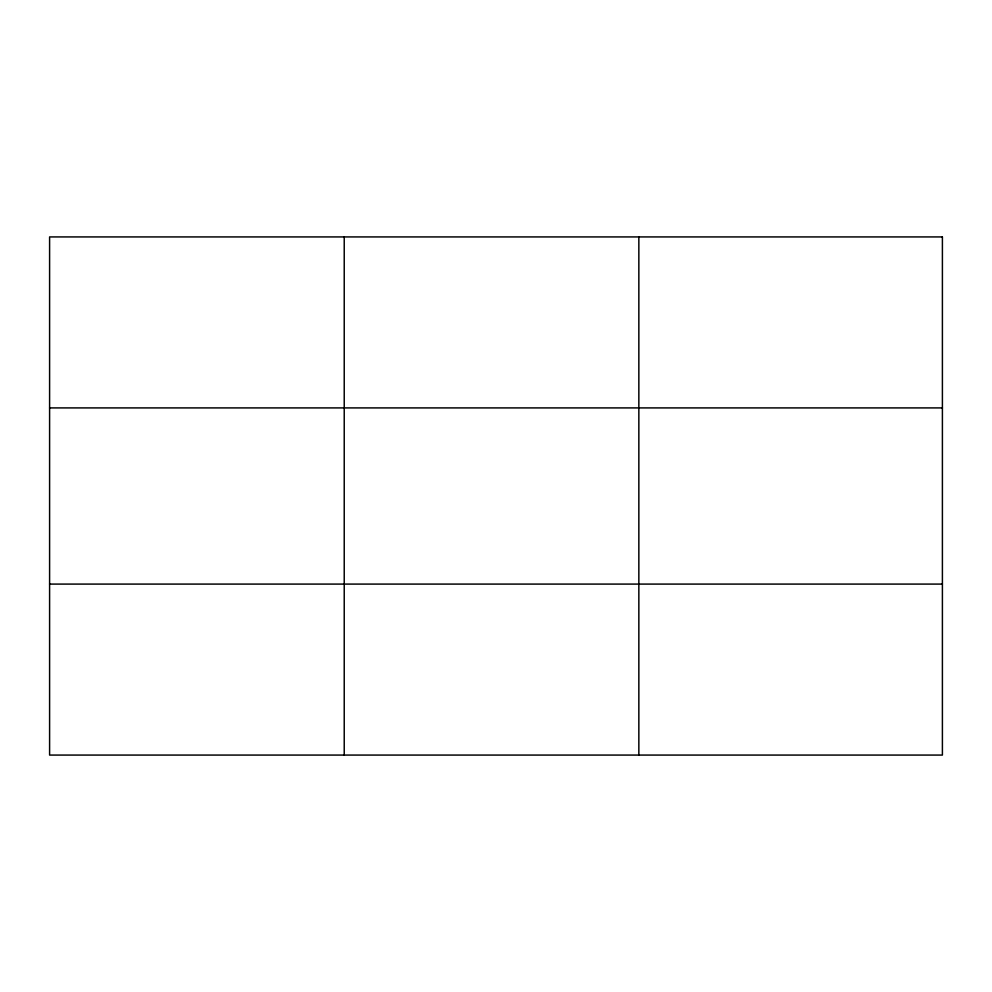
<?xml version="1.0" encoding="UTF-8"?>
<svg xmlns="http://www.w3.org/2000/svg" width="992" height="992" viewBox="0 0 992 992"><rect width="100%" height="100%" fill="white"/><g stroke="black" fill="none" stroke-linecap="round" stroke-linejoin="round"><path stroke-width="1.49" d="M344.224 755.073L344.224 236.927M638.848 755.073L638.848 236.927M49.6 407.91L942.4 407.91M49.6 584.09L942.4 584.09M942.4 236.927L942.4 755.073L49.6 755.073L49.6 236.927L942.4 236.927"/></g></svg>
